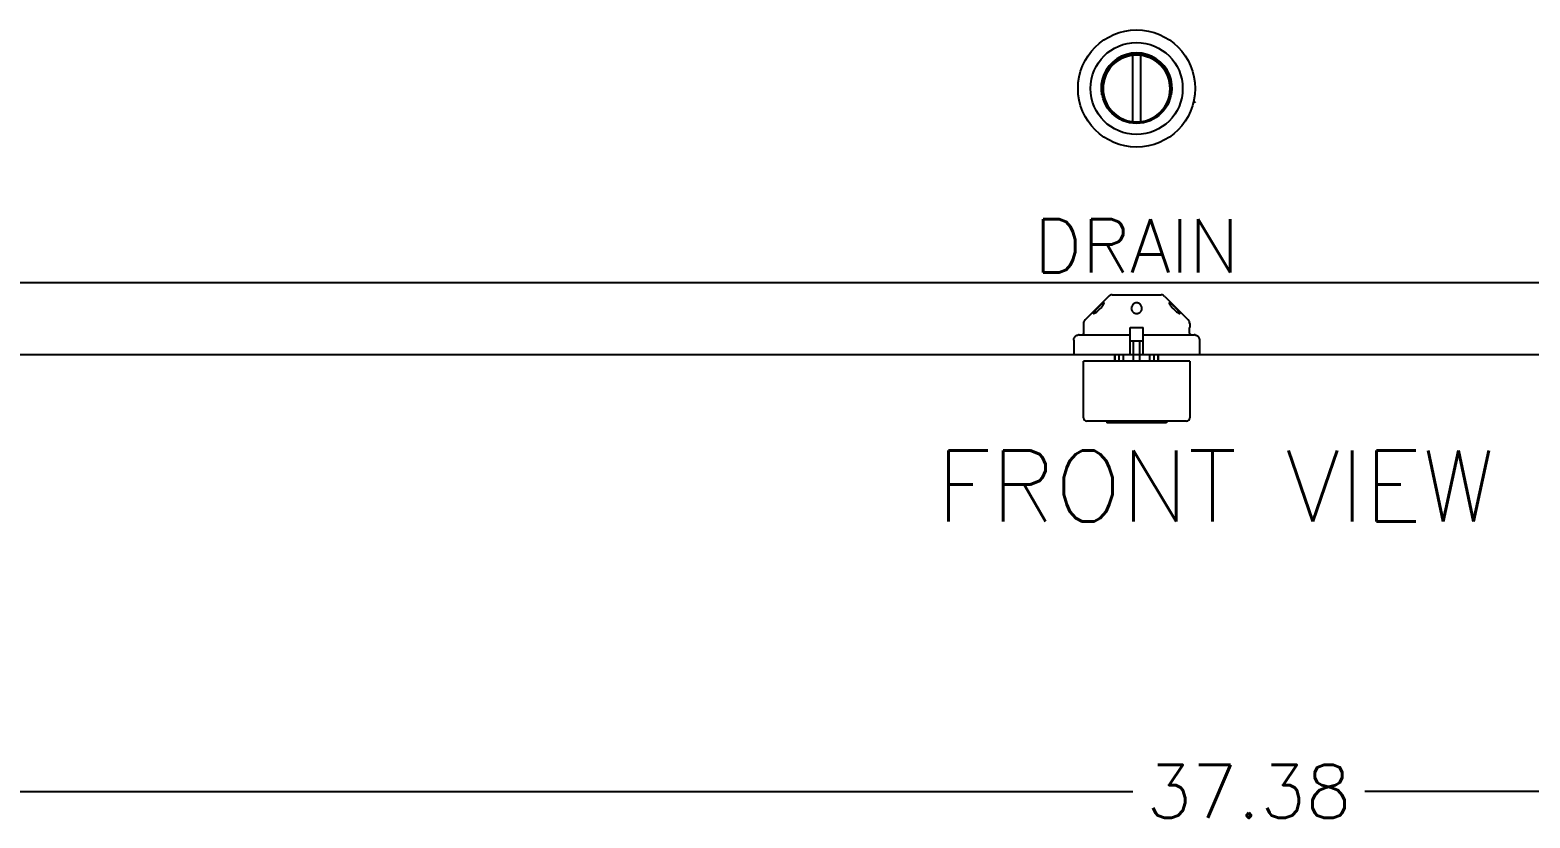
# Model space of a CAD drawing. Header units: inches. Extents: x 0 to 99.9, y 0 to 66.6.
# Drawn here: x 41.94 to 56.05, y 14.38 to 21.8 of the extents above; entities that cross this region are included whole.
import ezdxf
from ezdxf.enums import TextEntityAlignment as Align

# ---------------------------------------------------------------- set-up
doc = ezdxf.new("R2010")
doc.units = ezdxf.units.IN
doc.header["$MEASUREMENT"] = 0
doc.layers.add('PSYMS', color=7, linetype='Continuous')
doc.layers.add('PTAG', color=150, linetype='Continuous')
doc.styles.get("Standard").update_dxf_attribs({"font": 'romans.shx'})
doc.styles.add('WD', font='romans.shx')
doc.dimstyles.get("Standard").update_dxf_attribs({"dimtxt": 0.18, "dimasz": 0.18, "dimexe": 0.18, "dimexo": 0.0625, "dimgap": 0.09, "dimtad": 0, "dimtih": 1, "dimtoh": 1, "dimdec": 4, "dimzin": 0, "dimdsep": 46, "dimtxsty": 'Standard', "dimcen": 0.09, "dimadec": 0, "dimazin": 0, "dimtfac": 1, "dimtdec": 4, "dimtofl": 0, "dimtmove": 0, "dimatfit": 3, "dimfxl": 1, "dimtolj": 1, "dimtzin": 0, "dimarcsym": 0})

# ---------------------------------------------------------------- blocks, each defined once
blk = doc.blocks.new('SCE-42XEL3712SS6LP')
for p, q in [((20.608, 5.51), (20.608, 4.885)), ((20.686, 4.885), (20.686, 5.51)), ((38.172, 3.369), (3.123, 3.369)), ((3.078, 2.694), (40.327, 2.694))]:
    blk.add_line(p, q)
for radius in [0.551, 0.433, 0.329, 0.317]:
    blk.add_circle((20.647, 5.198), radius)
for centre, radius, start, end in [((20.647, 5.198), 0.335, 349.673, 190.327), ((20.647, 5.198), 0.315, 280.0787, 259.9213), ((21.206, 5.069), 0.01, 150.0117, 209.9873)]:
    blk.add_arc(centre, radius, start, end)
at = {"insert": (21.39, 1.79), "char_height": 0.66636, "width": 5.83129, "attachment_point": 2, "line_spacing_factor": 0.9}
blk.add_mtext('{\\Fromans|c0;FRONT VIEW}', dxfattribs=at)
blk = doc.blocks.new('SCE-BVKD')
at = {"color": 7, "linetype": 'Continuous'}
for p, q in [((0.326, 1.188), (0.105, 0.968)), ((0.361, 1.203), (0.82, 1.203)), ((0.855, 1.188), (1.076, 0.968)), ((0.09, 0.932), (0.09, 0.897)), ((0.09, 0.897), (0.094, 0.897)), ((0.094, 0.843), (0.094, 0.897)), ((0.528, 0.64), (0.528, 0.897)), ((0.528, 0.897), (0.653, 0.897)), ((0.653, 0.64), (0.653, 0.897)), ((1.087, 0.897), (1.09, 0.897)), ((1.087, 0.843), (1.087, 0.897)), ((1.09, 0.932), (1.09, 0.897)), ((0, 0.778), (0, 0.64)), ((0.05, 0.828), (0.045, 0.828)), ((0.05, 0.828), (0.528, 0.828)), ((0.082, 0.828), (0.079, 0.828)), ((0.653, 0.768), (0.528, 0.768)), ((0.561, 0.578), (0.561, 0.768)), ((0.62, 0.578), (0.62, 0.768)), ((0.653, 0.828), (1.131, 0.828)), ((1.102, 0.828), (1.099, 0.828)), ((1.181, 0.778), (1.181, 0.64)), ((0.528, 0.64), (0, 0.64)), ((0.09, 0.047), (0.09, 0.578)), ((1.09, 0.578), (0.09, 0.578)), ((0.385, 0.578), (0.385, 0.64)), ((0.388, 0.578), (0.388, 0.64)), ((0.426, 0.578), (0.426, 0.64)), ((0.468, 0.578), (0.468, 0.64)), ((1.181, 0.64), (0.653, 0.64)), ((0.713, 0.578), (0.713, 0.64)), ((0.755, 0.578), (0.755, 0.64)), ((0.793, 0.578), (0.793, 0.64)), ((0.795, 0.578), (0.795, 0.64)), ((1.09, 0.578), (1.09, 0.047)), ((1.058, 0.015), (0.123, 0.015)), ((0.311, 0.015), (0.311, 0)), ((0.87, 0), (0.311, 0)), ((0.312, 0.015), (0.312, 0)), ((0.313, 0.015), (0.313, 0)), ((0.353, 0.015), (0.353, 0)), ((0.354, 0.015), (0.354, 0)), ((0.36, 0.015), (0.36, 0)), ((0.362, 0), (0.362, 0.015)), ((0.367, 0.015), (0.367, 0)), ((0.375, 0.015), (0.375, 0)), ((0.381, 0.015), (0.381, 0)), ((0.382, 0.015), (0.382, 0)), ((0.386, 0.015), (0.386, 0)), ((0.39, 0.015), (0.39, 0)), ((0.421, 0.015), (0.421, 0)), ((0.422, 0.015), (0.422, 0)), ((0.424, 0.015), (0.424, 0)), ((0.434, 0.015), (0.434, 0)), ((0.464, 0.015), (0.464, 0)), ((0.525, 0.015), (0.525, 0)), ((0.526, 0.015), (0.526, 0)), ((0.526, 0.015), (0.526, 0)), ((0.623, 0.015), (0.623, 0)), ((0.628, 0.015), (0.628, 0)), ((0.731, 0.015), (0.731, 0)), ((0.736, 0.015), (0.736, 0)), ((0.74, 0.015), (0.74, 0)), ((0.741, 0.015), (0.741, 0)), ((0.77, 0.015), (0.77, 0)), ((0.77, 0.015), (0.77, 0)), ((0.775, 0.015), (0.775, 0)), ((0.776, 0.015), (0.776, 0)), ((0.777, 0.015), (0.777, 0)), ((0.78, 0.015), (0.78, 0)), ((0.781, 0.015), (0.781, 0)), ((0.81, 0.015), (0.81, 0)), ((0.811, 0.015), (0.811, 0)), ((0.818, 0.015), (0.818, 0)), ((0.822, 0.015), (0.822, 0)), ((0.86, 0.015), (0.86, 0)), ((0.865, 0.015), (0.865, 0)), ((0.869, 0.015), (0.869, 0)), ((0.87, 0.015), (0.87, 0)), ((0.87, 0.015), (0.87, 0))]:
    blk.add_line(p, q, dxfattribs=at)
for points in [[(0.218, 1.075), (0.212, 1.067), (0.205, 1.061), (0.2, 1.055), (0.195, 1.049), (0.191, 1.044), (0.188, 1.04), (0.186, 1.036), (0.185, 1.034), (0.184, 1.031), (0.184, 1.03)], [(0.184, 1.03), (0.184, 1.03), (0.184, 1.029), (0.185, 1.028), (0.187, 1.028), (0.189, 1.028), (0.192, 1.029), (0.195, 1.031), (0.198, 1.033), (0.202, 1.035), (0.207, 1.038), (0.212, 1.041), (0.217, 1.045), (0.223, 1.05), (0.229, 1.055), (0.236, 1.061), (0.242, 1.068), (0.249, 1.075)], [(0.284, 1.125), (0.284, 1.126), (0.283, 1.127), (0.282, 1.128), (0.281, 1.128), (0.279, 1.128), (0.277, 1.127), (0.274, 1.125), (0.271, 1.123), (0.268, 1.121), (0.264, 1.118), (0.26, 1.114), (0.255, 1.11), (0.25, 1.105), (0.244, 1.1), (0.238, 1.094), (0.232, 1.088), (0.225, 1.082), (0.218, 1.075)], [(0.249, 1.075), (0.256, 1.082), (0.262, 1.089), (0.267, 1.095), (0.271, 1.101), (0.275, 1.106), (0.278, 1.111), (0.28, 1.115), (0.282, 1.119), (0.283, 1.122), (0.284, 1.124), (0.284, 1.125)], [(0.59, 1.128), (0.586, 1.128), (0.581, 1.127), (0.576, 1.126), (0.572, 1.124), (0.567, 1.121), (0.563, 1.118), (0.558, 1.115), (0.554, 1.111), (0.551, 1.106), (0.547, 1.101), (0.545, 1.095), (0.542, 1.089), (0.541, 1.082), (0.54, 1.075)], [(0.54, 1.075), (0.541, 1.068), (0.542, 1.062), (0.544, 1.056), (0.547, 1.051), (0.55, 1.046), (0.554, 1.042), (0.558, 1.039), (0.562, 1.036), (0.567, 1.033), (0.572, 1.031), (0.576, 1.03), (0.581, 1.029), (0.586, 1.028), (0.59, 1.028)], [(0.64, 1.075), (0.64, 1.082), (0.639, 1.089), (0.636, 1.095), (0.634, 1.101), (0.63, 1.106), (0.627, 1.111), (0.623, 1.115), (0.618, 1.118), (0.614, 1.121), (0.609, 1.124), (0.604, 1.126), (0.6, 1.127), (0.595, 1.128), (0.59, 1.128)], [(0.59, 1.028), (0.595, 1.028), (0.6, 1.029), (0.605, 1.03), (0.61, 1.031), (0.614, 1.033), (0.619, 1.036), (0.623, 1.039), (0.627, 1.042), (0.631, 1.046), (0.634, 1.051), (0.637, 1.056), (0.639, 1.062), (0.64, 1.068), (0.64, 1.075)], [(0.963, 1.075), (0.956, 1.082), (0.949, 1.089), (0.942, 1.095), (0.936, 1.101), (0.931, 1.106), (0.925, 1.111), (0.92, 1.115), (0.916, 1.119), (0.912, 1.122), (0.908, 1.124), (0.905, 1.126), (0.903, 1.127), (0.901, 1.128), (0.899, 1.128), (0.898, 1.128), (0.897, 1.127), (0.897, 1.125)], [(0.897, 1.125), (0.897, 1.123), (0.898, 1.121), (0.899, 1.118), (0.901, 1.114), (0.903, 1.11), (0.906, 1.105), (0.91, 1.1), (0.914, 1.094), (0.919, 1.088), (0.925, 1.082), (0.932, 1.075)], [(0.932, 1.075), (0.939, 1.067), (0.946, 1.061), (0.953, 1.055), (0.959, 1.049), (0.966, 1.044), (0.971, 1.04), (0.977, 1.036), (0.981, 1.034), (0.985, 1.031), (0.989, 1.03), (0.991, 1.029), (0.994, 1.028), (0.995, 1.028), (0.996, 1.028), (0.997, 1.029), (0.997, 1.03)], [(0.997, 1.03), (0.997, 1.031), (0.997, 1.033), (0.995, 1.035), (0.994, 1.038), (0.991, 1.041), (0.988, 1.045), (0.985, 1.05), (0.98, 1.055), (0.975, 1.061), (0.969, 1.068), (0.963, 1.075)], [(0, 0.778), (0, 0.784), (0.001, 0.789), (0.003, 0.794), (0.005, 0.8), (0.008, 0.805), (0.011, 0.809), (0.015, 0.813), (0.019, 0.817), (0.023, 0.82), (0.028, 0.823), (0.034, 0.825), (0.039, 0.827), (0.045, 0.828)], [(0.082, 0.828), (0.084, 0.829), (0.086, 0.83), (0.088, 0.831), (0.09, 0.832), (0.091, 0.834), (0.093, 0.836), (0.094, 0.838), (0.094, 0.841), (0.094, 0.843)], [(1.087, 0.843), (1.087, 0.841), (1.087, 0.838), (1.088, 0.836), (1.089, 0.834), (1.091, 0.832), (1.093, 0.831), (1.095, 0.83), (1.097, 0.829), (1.099, 0.828)], [(1.142, 0.827), (1.136, 0.828), (1.131, 0.828)], [(1.142, 0.827), (1.147, 0.825), (1.152, 0.823), (1.157, 0.82), (1.162, 0.817), (1.166, 0.813), (1.17, 0.809), (1.173, 0.805), (1.176, 0.8), (1.178, 0.794), (1.18, 0.789), (1.181, 0.784), (1.181, 0.778)]]:
    blk.add_lwpolyline(points, dxfattribs=at)
for centre, radius, start, end in [((0.361, 1.153), 0.05, 90, 135), ((0.82, 1.153), 0.05, 45, 90), ((0.14, 0.932), 0.05, 135, 180), ((1.04, 0.932), 0.05, 0, 45), ((0.123, 0.047), 0.0325, 180, 270), ((1.058, 0.047), 0.0325, 270, 0)]:
    blk.add_arc(centre, radius, start, end, dxfattribs=at)
blk = doc.blocks.new('*D52')
at = {"layer": 'Defpoints', "color": 0, "transparency": 16777216}
for p in [(34.717, 18.818), (72.092, 18.818), (72.092, 14.632)]:
    blk.add_point(p, dxfattribs=at)
at = {"layer": 'PSYMS', "color": 0, "lineweight": -2, "transparency": 16777216}
for p, q in [((34.717, 18.755), (34.717, 14.452)), ((72.092, 18.755), (72.092, 14.452)), ((34.897, 14.632), (52.315, 14.632)), ((71.912, 14.632), (54.495, 14.632))]:
    blk.add_line(p, q, dxfattribs=at)
at = {"layer": 'PSYMS', "color": 0, "transparency": 16777216}
for points in [[(34.897, 14.662), (34.897, 14.602), (34.717, 14.632)], [(71.912, 14.662), (71.912, 14.602), (72.092, 14.632)]]:
    blk.add_solid(points, dxfattribs=at)
at = {"layer": 'PSYMS', "color": 0, "transparency": 16777216, "insert": (53.405, 14.632), "char_height": 0.18, "attachment_point": 5}
blk.add_mtext('\\A1;{\\H2.77778x;37.38}', dxfattribs=at)

msp = doc.modelspace()

# ---------------------------------------------------------------- block references
at = {"layer": 'PSYMS'}
msp.add_blockref('SCE-42XEL3712SS6LP', (31.702, 16.049), dxfattribs=at)
ref = msp.add_blockref('SCE-BVKD', (51.759, 18.102), dxfattribs=at)
ref.add_attrib('P_TAG1', 'DRAIN', dxfattribs={"layer": 'PTAG', "height": 0.5, "style": 'WD', "flags": 8}).set_placement((52.35, 19.767), align=Align.MIDDLE_CENTER)

# ---------------------------------------------------------------- dimensions: what is measured, and where the dimension line sits
dim = msp.add_linear_dim(base=(72.092105288, 14.631759716), p1=(34.717105288, 18.817905481), p2=(72.092105288, 18.817905481), text='{\\H2.77778x;<>}', dimstyle='Standard', override={"dimdec": 2}, dxfattribs=at)
dim.commit()
dim.dimension.update_dxf_attribs({"geometry": '*D52', "text_midpoint": (53.404605288, 14.631759716)})

doc.saveas('drawing.dxf')
